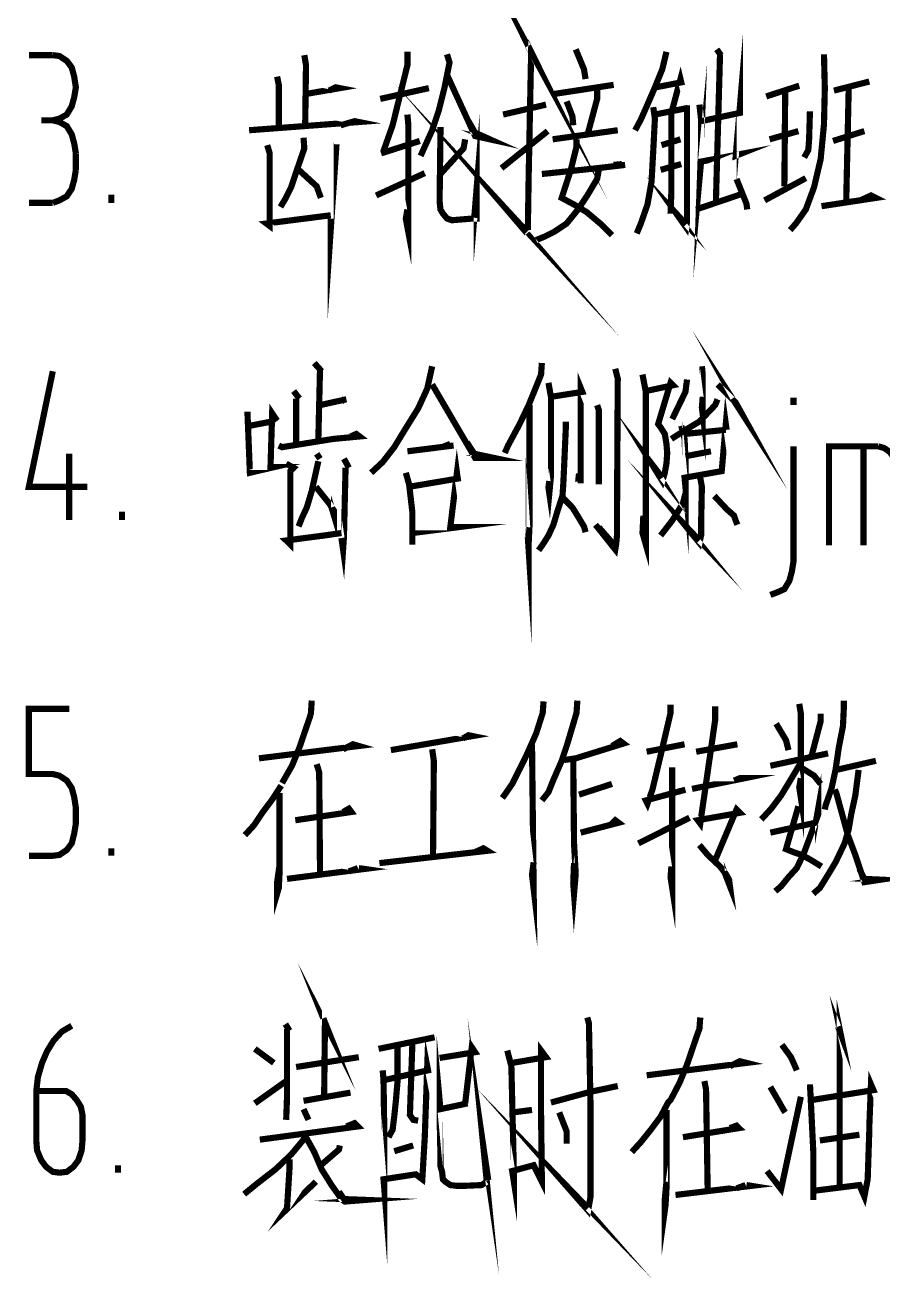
# Model space of a CAD drawing. Header units: millimetres. Extents: x -2378 to 2378, y -1682 to 1682.
# Drawn here: x -659.9 to -451.4, y -1205.7 to -901.3 of the extents above; entities that cross this region are included whole.
import ezdxf

# ---------------------------------------------------------------- set-up
doc = ezdxf.new("R2010")
doc.units = ezdxf.units.MM
doc.layers.add('细实线层', color=7, linetype='Continuous', lineweight=18)

msp = doc.modelspace()

# ---------------------------------------------------------------- linework, layer by layer
at = {"layer": '细实线层', "color": 6}
for points in [[(-537.702, -906.394, 1.5, 1.5, 0), (-536.509, -908.598, 1.5, 1.5, 0), (-536.907, -907.791, 1.5, 1.5, 0), (-537.509, -937.85, 1.5, 1.5, 0), (-537.702, -950.073, 1.5, 1.5, 0), (-537.702, -951.073, 1.5, 1.5, 0)], [(-496.033, -920.617, 1.5, 1.5, 0), (-495.625, -924.229, 1.5, 1.5, 0), (-495.625, -930.841, 1.5, 1.5, 0), (-495.829, -936.646, 1.5, 1.5, 0), (-495.625, -934.442, 1.5, 1.5, 0), (-486.207, -932.647, 1.5, 1.5, 0), (-487.207, -933.045, 1.5, 1.5, 0), (-486.207, -921.219, 1.5, 1.5, 0), (-486.207, -922.628, 1.5, 1.5, 0), (-495.625, -924.627, 1.5, 1.5, 0)], [(-566.965, -907.791, 1.5, 1.5, 0), (-566.965, -911.006, 1.5, 1.5, 0), (-570.566, -925.627, 1.5, 1.5, 0), (-572.77, -931.841, 1.5, 1.5, 0)], [(-526.081, -907.189, 1.5, 1.5, 0), (-524.081, -912.006, 1.5, 1.5, 0), (-523.684, -914.403, 1.5, 1.5, 0)], [(-504.042, -907.791, 1.5, 1.5, 0), (-505.042, -912.006, 1.5, 1.5, 0), (-506.848, -916.414, 1.5, 1.5, 0), (-508.654, -920.617, 1.5, 1.5, 0), (-510.256, -924.229, 1.5, 1.5, 0), (-511.653, -926.831, 1.5, 1.5, 0)], [(-491.819, -907.189, 1.5, 1.5, 0), (-490.819, -908.598, 1.5, 1.5, 0)], [(-658.936, -908.598, 1.5, 1.5, 0), (-653.12, -908.598, 1.5, 1.5, 0)], [(-653.12, -924.422, 1.5, 1.5, 0), (-651.518, -924.025, 1.5, 1.5, 0), (-649.723, -923.025, 1.5, 1.5, 0), (-648.519, -921.026, 1.5, 1.5, 0), (-647.917, -918.811, 1.5, 1.5, 0), (-647.519, -916.414, 1.5, 1.5, 0), (-647.917, -913.812, 1.5, 1.5, 0), (-648.519, -911.597, 1.5, 1.5, 0), (-649.723, -909.995, 1.5, 1.5, 0), (-651.518, -908.802, 1.5, 1.5, 0), (-653.12, -908.598, 1.5, 1.5, 0)], [(-592.014, -908.598, 1.5, 1.5, 0), (-591.605, -911.006, 1.5, 1.5, 0), (-591.81, -926.024, 1.5, 1.5, 0)], [(-557.343, -908.393, 1.5, 1.5, 0), (-556.741, -910.404, 1.5, 1.5, 0), (-557.945, -916.414, 1.5, 1.5, 0), (-559.343, -922.025, 1.5, 1.5, 0), (-560.956, -926.831, 1.5, 1.5, 0), (-563.762, -933.045, 1.5, 1.5, 0)], [(-491.024, -908.393, 1.5, 1.5, 0), (-492.023, -944.064, 1.5, 1.5, 0)], [(-465.77, -908.393, 1.5, 1.5, 0), (-465.566, -916.607, 1.5, 1.5, 0), (-465.77, -925.433, 1.5, 1.5, 0), (-466.577, -933.84, 1.5, 1.5, 0), (-468.179, -940.656, 1.5, 1.5, 0), (-470.178, -946.063, 1.5, 1.5, 0), (-472.586, -949.471, 1.5, 1.5, 0), (-473.984, -951.073, 1.5, 1.5, 0)], [(-598.626, -913.812, 1.5, 1.5, 0), (-598.217, -915.812, 1.5, 1.5, 0), (-598.217, -926.433, 1.5, 1.5, 0)], [(-557.343, -913.403, 1.5, 1.5, 0), (-550.527, -928.239, 1.5, 1.5, 0), (-546.926, -929.035, 1.5, 1.5, 0), (-550.527, -927.433, 1.5, 1.5, 0), (-552.129, -924.627, 1.5, 1.5, 0)], [(-506.644, -916.414, 1.5, 1.5, 0), (-500.441, -915.209, 1.5, 1.5, 0), (-500.634, -914.403, 1.5, 1.5, 0), (-502.838, -922.628, 1.5, 1.5, 0), (-502.838, -933.442, 1.5, 1.5, 0), (-502.838, -941.462, 1.5, 1.5, 0), (-503.043, -947.074, 1.5, 1.5, 0)], [(-591.605, -918.015, 1.5, 1.5, 0), (-583.392, -916.607, 1.5, 1.5, 0), (-584.392, -916.414, 1.5, 1.5, 0), (-585.993, -917.209, 1.5, 1.5, 0)], [(-561.751, -916.607, 1.5, 1.5, 0), (-573.577, -919.22, 1.5, 1.5, 0)], [(-537.906, -951.88, 1.5, 1.5, 0), (-542.712, -946.268, 1.5, 1.5, 0), (-537.906, -951.482, 1.5, 1.5, 0)], [(-531.295, -918.015, 1.5, 1.5, 0), (-516.868, -915.812, 1.5, 1.5, 0)], [(-520.878, -916.607, 1.5, 1.5, 0), (-520.878, -919.22, 1.5, 1.5, 0), (-523.082, -927.433, 1.5, 1.5, 0)], [(-471.78, -916.016, 1.5, 1.5, 0), (-479.8, -918.617, 1.5, 1.5, 0)], [(-463.362, -917.209, 1.5, 1.5, 0), (-454.751, -915.005, 1.5, 1.5, 0)], [(-459.761, -916.607, 1.5, 1.5, 0), (-460.363, -943.859, 1.5, 1.5, 0)], [(-528.285, -919.822, 1.5, 1.5, 0), (-526.887, -923.423, 1.5, 1.5, 0), (-526.683, -925.627, 1.5, 1.5, 0)], [(-475.392, -940.451, 1.5, 1.5, 0), (-475.188, -917.413, 1.5, 1.5, 0)], [(-566.965, -923.025, 1.5, 1.5, 0), (-566.761, -925.433, 1.5, 1.5, 0), (-566.761, -951.482, 1.5, 1.5, 0), (-567.363, -948.267, 1.5, 1.5, 0), (-566.965, -946.063, 1.5, 1.5, 0)], [(-558.945, -926.024, 1.5, 1.5, 0), (-558.945, -927.433, 1.5, 1.5, 0), (-559.15, -944.064, 1.5, 1.5, 0), (-558.945, -946.063, 1.5, 1.5, 0), (-558.343, -947.074, 1.5, 1.5, 0), (-557.343, -948.267, 1.5, 1.5, 0), (-556.139, -948.676, 1.5, 1.5, 0), (-551.129, -948.267, 1.5, 1.5, 0), (-550.13, -948.267, 1.5, 1.5, 0), (-550.13, -940.656, 1.5, 1.5, 0), (-550.732, -948.074, 1.5, 1.5, 0)], [(-543.723, -923.025, 1.5, 1.5, 0), (-533.294, -920.617, 1.5, 1.5, 0)], [(-507.246, -921.219, 1.5, 1.5, 0), (-506.848, -924.025, 1.5, 1.5, 0), (-507.246, -931.841, 1.5, 1.5, 0), (-507.655, -939.259, 1.5, 1.5, 0), (-508.654, -944.87, 1.5, 1.5, 0), (-510.256, -949.471, 1.5, 1.5, 0), (-511.256, -951.88, 1.5, 1.5, 0)], [(-499.033, -920.821, 1.5, 1.5, 0), (-499.033, -930.239, 1.5, 1.5, 0), (-499.033, -944.87, 1.5, 1.5, 0), (-499.033, -948.869, 1.5, 1.5, 0), (-499.237, -950.471, 1.5, 1.5, 0), (-501.634, -947.074, 1.5, 1.5, 0), (-499.237, -949.676, 1.5, 1.5, 0)], [(-506.848, -923.025, 1.5, 1.5, 0), (-498.839, -921.423, 1.5, 1.5, 0)], [(-469.178, -922.219, 1.5, 1.5, 0), (-469.383, -929.035, 1.5, 1.5, 0), (-469.576, -931.636, 1.5, 1.5, 0), (-470.576, -933.442, 1.5, 1.5, 0)], [(-653.12, -924.422, 1.5, 1.5, 0), (-655.925, -924.422, 1.5, 1.5, 0)], [(-647.519, -932.443, 1.5, 1.5, 0), (-647.917, -930.034, 1.5, 1.5, 0), (-648.519, -927.83, 1.5, 1.5, 0), (-649.723, -925.831, 1.5, 1.5, 0), (-651.518, -924.831, 1.5, 1.5, 0), (-653.12, -924.422, 1.5, 1.5, 0)], [(-605.43, -926.831, 1.5, 1.5, 0), (-578.78, -924.831, 1.5, 1.5, 0), (-579.791, -924.627, 1.5, 1.5, 0), (-583.199, -925.627, 1.5, 1.5, 0)], [(-592.207, -928.637, 1.5, 1.5, 0), (-592.014, -931.238, 1.5, 1.5, 0), (-593.809, -936.453, 1.5, 1.5, 0), (-595.218, -940.656, 1.5, 1.5, 0), (-596.615, -943.462, 1.5, 1.5, 0), (-597.819, -945.461, 1.5, 1.5, 0)], [(-552.936, -929.035, 1.5, 1.5, 0), (-553.333, -931.238, 1.5, 1.5, 0), (-558.945, -937.452, 1.5, 1.5, 0)], [(-544.12, -936.044, 1.5, 1.5, 0), (-532.897, -927.035, 1.5, 1.5, 0)], [(-531.693, -929.035, 1.5, 1.5, 0), (-515.868, -926.831, 1.5, 1.5, 0)], [(-525.888, -929.035, 1.5, 1.5, 0), (-525.888, -930.841, 1.5, 1.5, 0), (-527.285, -936.453, 1.5, 1.5, 0), (-529.489, -943.257, 1.5, 1.5, 0), (-526.49, -944.87, 1.5, 1.5, 0), (-523.479, -946.665, 1.5, 1.5, 0), (-519.878, -949.676, 1.5, 1.5, 0), (-517.265, -952.277, 1.5, 1.5, 0)], [(-500.634, -929.035, 1.5, 1.5, 0), (-505.246, -930.443, 1.5, 1.5, 0)], [(-471.984, -927.035, 1.5, 1.5, 0), (-478.993, -929.035, 1.5, 1.5, 0)], [(-455.955, -927.035, 1.5, 1.5, 0), (-463.567, -929.432, 1.5, 1.5, 0)], [(-601.023, -930.443, 1.5, 1.5, 0), (-600.421, -932.443, 1.5, 1.5, 0), (-600.421, -950.073, 1.5, 1.5, 0), (-601.227, -949.471, 1.5, 1.5, 0), (-585.596, -947.472, 1.5, 1.5, 0)], [(-584.198, -930.239, 1.5, 1.5, 0), (-585.596, -950.88, 1.5, 1.5, 0), (-585.596, -948.267, 1.5, 1.5, 0)], [(-573.372, -932.443, 1.5, 1.5, 0), (-563.955, -929.432, 1.5, 1.5, 0)], [(-647.519, -932.443, 1.5, 1.5, 0), (-647.519, -936.453, 1.5, 1.5, 0)], [(-534.305, -937.452, 1.5, 1.5, 0), (-526.49, -936.646, 1.5, 1.5, 0), (-520.878, -936.044, 1.5, 1.5, 0), (-514.062, -935.249, 1.5, 1.5, 0)], [(-514.868, -935.044, 1.5, 1.5, 0), (-516.868, -935.249, 1.5, 1.5, 0)], [(-505.451, -936.453, 1.5, 1.5, 0), (-500.441, -935.044, 1.5, 1.5, 0)], [(-653.12, -944.461, 1.5, 1.5, 0), (-651.518, -943.859, 1.5, 1.5, 0), (-649.723, -942.86, 1.5, 1.5, 0), (-648.519, -941.053, 1.5, 1.5, 0), (-647.917, -938.85, 1.5, 1.5, 0), (-647.519, -936.453, 1.5, 1.5, 0)], [(-593.809, -936.044, 1.5, 1.5, 0), (-589.004, -940.451, 1.5, 1.5, 0), (-588.004, -943.257, 1.5, 1.5, 0)], [(-574.577, -942.667, 1.5, 1.5, 0), (-562.751, -937.248, 1.5, 1.5, 0)], [(-520.48, -936.453, 1.5, 1.5, 0), (-520.878, -938.657, 1.5, 1.5, 0), (-523.275, -942.667, 1.5, 1.5, 0), (-525.683, -946.268, 1.5, 1.5, 0), (-528.285, -949.471, 1.5, 1.5, 0), (-531.295, -951.482, 1.5, 1.5, 0), (-533.703, -952.675, 1.5, 1.5, 0), (-535.703, -953.481, 1.5, 1.5, 0)], [(-487.014, -938.657, 1.5, 1.5, 0), (-484.605, -944.666, 1.5, 1.5, 0), (-484.412, -946.063, 1.5, 1.5, 0)], [(-480.198, -943.859, 1.5, 1.5, 0), (-470.178, -938.452, 1.5, 1.5, 0)], [(-638.897, -944.461, 1.5, 1.5, 0), (-638.897, -942.462, 1.5, 1.5, 0)], [(-496.829, -946.063, 1.5, 1.5, 0), (-485.605, -942.258, 1.5, 1.5, 0)], [(-466.373, -945.268, 1.5, 1.5, 0), (-453.149, -943.257, 1.5, 1.5, 0), (-454.354, -942.667, 1.5, 1.5, 0), (-456.955, -943.859, 1.5, 1.5, 0)], [(-653.12, -944.461, 1.5, 1.5, 0), (-658.936, -944.461, 1.5, 1.5, 0)], [(-491.626, -988.55, 1.5, 1.5, 0), (-487.207, -992.957, 1.5, 1.5, 0), (-486.207, -994.764, 1.5, 1.5, 0), (-488.013, -991.958, 1.5, 1.5, 0)], [(-589.606, -983.335, 1.5, 1.5, 0), (-587.8, -985.346, 1.5, 1.5, 0)], [(-534.305, -983.335, 1.5, 1.5, 0), (-534.498, -986.141, 1.5, 1.5, 0), (-537.509, -993.559, 1.5, 1.5, 0), (-539.713, -998.16, 1.5, 1.5, 0), (-542.519, -1003.374, 1.5, 1.5, 0), (-543.314, -1005.181, 1.5, 1.5, 0)], [(-653.12, -985.346, 1.5, 1.5, 0), (-658.936, -1013.394, 1.5, 1.5, 0), (-644.713, -1013.394, 1.5, 1.5, 0)], [(-588.197, -984.744, 1.5, 1.5, 0), (-588.606, -1001.773, 1.5, 1.5, 0)], [(-560.956, -984.142, 1.5, 1.5, 0), (-562.149, -989.549, 1.5, 1.5, 0), (-564.353, -994.355, 1.5, 1.5, 0), (-567.363, -999.171, 1.5, 1.5, 0), (-570.169, -1003.772, 1.5, 1.5, 0), (-572.975, -1007.385, 1.5, 1.5, 0), (-575.781, -1009.986, 1.5, 1.5, 0)], [(-532.499, -1011.997, 1.5, 1.5, 0), (-532.704, -1013.598, 1.5, 1.5, 0), (-532.499, -1014.996, 1.5, 1.5, 0), (-532.101, -1010.793, 1.5, 1.5, 0), (-532.101, -1002.375, 1.5, 1.5, 0), (-532.101, -991.549, 1.5, 1.5, 0), (-532.704, -988.152, 1.5, 1.5, 0), (-532.101, -991.549, 1.5, 1.5, 0), (-524.479, -990.356, 1.5, 1.5, 0), (-524.888, -989.345, 1.5, 1.5, 0), (-524.888, -990.753, 1.5, 1.5, 0), (-524.888, -1009.384, 1.5, 1.5, 0), (-524.888, -1012.587, 1.5, 1.5, 0)], [(-516.47, -984.744, 1.5, 1.5, 0), (-515.868, -987.141, 1.5, 1.5, 0), (-516.061, -1021.812, 1.5, 1.5, 0), (-516.061, -1025.22, 1.5, 1.5, 0), (-516.266, -1027.424, 1.5, 1.5, 0), (-516.47, -1028.628, 1.5, 1.5, 0), (-521.275, -1022.607, 1.5, 1.5, 0)], [(-509.859, -986.141, 1.5, 1.5, 0), (-509.052, -990.356, 1.5, 1.5, 0), (-509.052, -1027.424, 1.5, 1.5, 0), (-509.859, -1024.618, 1.5, 1.5, 0), (-509.654, -1020.403, 1.5, 1.5, 0)], [(-495.431, -984.142, 1.5, 1.5, 0), (-495.227, -986.141, 1.5, 1.5, 0), (-495.227, -995.763, 1.5, 1.5, 0), (-495.431, -994.161, 1.5, 1.5, 0), (-495.227, -991.549, 1.5, 1.5, 0)], [(-560.956, -988.55, 1.5, 1.5, 0), (-550.527, -1006.385, 1.5, 1.5, 0), (-545.927, -1006.385, 1.5, 1.5, 0), (-550.732, -1005.374, 1.5, 1.5, 0), (-552.538, -1002.579, 1.5, 1.5, 0)], [(-509.052, -990.151, 1.5, 1.5, 0), (-502.441, -988.743, 1.5, 1.5, 0), (-503.043, -988.152, 1.5, 1.5, 0), (-506.053, -998.16, 1.5, 1.5, 0), (-505.451, -998.967, 1.5, 1.5, 0), (-504.44, -1000.569, 1.5, 1.5, 0), (-504.042, -1002.977, 1.5, 1.5, 0), (-503.849, -1005.181, 1.5, 1.5, 0), (-504.042, -1007.782, 1.5, 1.5, 0), (-504.44, -1009.986, 1.5, 1.5, 0), (-505.042, -1011.997, 1.5, 1.5, 0), (-507.655, -1007.782, 1.5, 1.5, 0), (-505.042, -1011.19, 1.5, 1.5, 0)], [(-499.033, -987.345, 1.5, 1.5, 0), (-499.43, -990.356, 1.5, 1.5, 0), (-502.645, -996.967, 1.5, 1.5, 0)], [(-594.616, -990.151, 1.5, 1.5, 0), (-593.207, -991.958, 1.5, 1.5, 0)], [(-594.013, -991.958, 1.5, 1.5, 0), (-594.013, -1002.579, 1.5, 1.5, 0)], [(-588.197, -993.559, 1.5, 1.5, 0), (-581.79, -992.151, 1.5, 1.5, 0)], [(-582.188, -991.958, 1.5, 1.5, 0), (-582.994, -992.753, 1.5, 1.5, 0)], [(-491.626, -992.151, 1.5, 1.5, 0), (-492.217, -993.559, 1.5, 1.5, 0), (-496.033, -997.569, 1.5, 1.5, 0), (-500.032, -999.966, 1.5, 1.5, 0), (-502.838, -1001.773, 1.5, 1.5, 0)], [(-500.441, -998.569, 1.5, 1.5, 0), (-499.635, -1001.773, 1.5, 1.5, 0), (-499.43, -1006.578, 1.5, 1.5, 0), (-499.43, -1013.394, 1.5, 1.5, 0), (-499.635, -1011.19, 1.5, 1.5, 0), (-490.615, -1009.588, 1.5, 1.5, 0), (-489.615, -998.16, 1.5, 1.5, 0), (-489.422, -999.569, 1.5, 1.5, 0)], [(-473.189, -993.559, 1.5, 1.5, 0), (-473.189, -991.753, 1.5, 1.5, 0)], [(-605.839, -995.161, 1.5, 1.5, 0), (-605.237, -1009.986, 1.5, 1.5, 0), (-599.228, -1008.589, 1.5, 1.5, 0), (-600.227, -1008.589, 1.5, 1.5, 0), (-599.83, -995.559, 1.5, 1.5, 0), (-599.023, -996.763, 1.5, 1.5, 0), (-600.023, -997.569, 1.5, 1.5, 0), (-605.237, -998.569, 1.5, 1.5, 0)], [(-537.304, -993.559, 1.5, 1.5, 0), (-537.304, -1022.607, 1.5, 1.5, 0), (-537.509, -1027.015, 1.5, 1.5, 0), (-537.509, -1028.821, 1.5, 1.5, 0), (-537.702, -1025.822, 1.5, 1.5, 0), (-537.509, -1023.209, 1.5, 1.5, 0)], [(-520.878, -993.559, 1.5, 1.5, 0), (-520.48, -994.764, 1.5, 1.5, 0), (-520.48, -1012.792, 1.5, 1.5, 0)], [(-528.489, -997.569, 1.5, 1.5, 0), (-528.489, -999.171, 1.5, 1.5, 0), (-528.887, -1008.18, 1.5, 1.5, 0), (-529.091, -1012.587, 1.5, 1.5, 0), (-529.296, -1015.598, 1.5, 1.5, 0), (-530.488, -1019.21, 1.5, 1.5, 0), (-531.499, -1022.607, 1.5, 1.5, 0), (-532.704, -1025.22, 1.5, 1.5, 0), (-534.101, -1027.424, 1.5, 1.5, 0), (-535.101, -1028.821, 1.5, 1.5, 0)], [(-598.217, -1003.374, 1.5, 1.5, 0), (-597.421, -1003.772, 1.5, 1.5, 0), (-584.994, -1001.773, 1.5, 1.5, 0), (-578.587, -1001.171, 1.5, 1.5, 0), (-579.382, -1000.569, 1.5, 1.5, 0), (-580.79, -1001.171, 1.5, 1.5, 0)], [(-489.615, -999.569, 1.5, 1.5, 0), (-499.635, -1000.569, 1.5, 1.5, 0)], [(-567.363, -1009.986, 1.5, 1.5, 0), (-566.556, -1012.792, 1.5, 1.5, 0), (-565.761, -1019.608, 1.5, 1.5, 0), (-565.761, -1027.424, 1.5, 1.5, 0), (-565.761, -1024.618, 1.5, 1.5, 0), (-554.742, -1023.209, 1.5, 1.5, 0), (-556.548, -1023.209, 1.5, 1.5, 0), (-554.935, -1009.986, 1.5, 1.5, 0), (-554.742, -1011.395, 1.5, 1.5, 0), (-566.556, -1013.394, 1.5, 1.5, 0)], [(-566.965, -1004.783, 1.5, 1.5, 0), (-555.742, -1003.374, 1.5, 1.5, 0)], [(-556.548, -1002.977, 1.5, 1.5, 0), (-558.548, -1003.772, 1.5, 1.5, 0)], [(-499.43, -1005.976, 1.5, 1.5, 0), (-493.228, -1004.783, 1.5, 1.5, 0)], [(-478.8, -1039.647, 1.5, 1.5, 0), (-477.199, -1039.045, 1.5, 1.5, 0), (-475.392, -1038.238, 1.5, 1.5, 0), (-474.188, -1036.239, 1.5, 1.5, 0), (-473.586, -1034.035, 1.5, 1.5, 0), (-473.189, -1031.627, 1.5, 1.5, 0), (-473.189, -1003.579, 1.5, 1.5, 0)], [(-464.566, -1027.617, 1.5, 1.5, 0), (-464.566, -1003.579, 1.5, 1.5, 0), (-452.547, -1003.579, 1.5, 1.5, 0)], [(-456.149, -1027.617, 1.5, 1.5, 0), (-456.149, -1003.579, 1.5, 1.5, 0)], [(-447.742, -1010.793, 1.5, 1.5, 0), (-447.935, -1008.589, 1.5, 1.5, 0), (-448.742, -1006.385, 1.5, 1.5, 0), (-449.741, -1004.976, 1.5, 1.5, 0), (-451.139, -1003.977, 1.5, 1.5, 0), (-452.547, -1003.579, 1.5, 1.5, 0)], [(-649.121, -1005.374, 1.5, 1.5, 0), (-649.121, -1021.414, 1.5, 1.5, 0)], [(-596.422, -1007.782, 1.5, 1.5, 0), (-594.616, -1008.782, 1.5, 1.5, 0), (-595.411, -1009.588, 1.5, 1.5, 0), (-595.411, -1024.016, 1.5, 1.5, 0), (-595.411, -1027.424, 1.5, 1.5, 0), (-596.422, -1026.424, 1.5, 1.5, 0), (-587.197, -1025.22, 1.5, 1.5, 0), (-582.994, -1024.618, 1.5, 1.5, 0)], [(-588.606, -1007.18, 1.5, 1.5, 0), (-590.208, -1014.394, 1.5, 1.5, 0), (-591.412, -1018.404, 1.5, 1.5, 0), (-592.616, -1021.005, 1.5, 1.5, 0), (-593.411, -1023.016, 1.5, 1.5, 0)], [(-589.004, -1005.374, 1.5, 1.5, 0), (-588.197, -1006.578, 1.5, 1.5, 0)], [(-582.392, -1006.578, 1.5, 1.5, 0), (-581.188, -1008.782, 1.5, 1.5, 0)], [(-495.829, -1011.19, 1.5, 1.5, 0), (-495.431, -1013.394, 1.5, 1.5, 0), (-495.625, -1022.607, 1.5, 1.5, 0), (-495.625, -1025.22, 1.5, 1.5, 0), (-496.033, -1027.015, 1.5, 1.5, 0), (-499.635, -1022.607, 1.5, 1.5, 0), (-496.033, -1026.424, 1.5, 1.5, 0)], [(-581.995, -1008.782, 1.5, 1.5, 0), (-582.392, -1025.617, 1.5, 1.5, 0), (-582.597, -1028.628, 1.5, 1.5, 0), (-582.994, -1025.822, 1.5, 1.5, 0)], [(-525.49, -1012.19, 1.5, 1.5, 0), (-525.285, -1010.19, 1.5, 1.5, 0)], [(-589.208, -1013.394, 1.5, 1.5, 0), (-585.993, -1017.404, 1.5, 1.5, 0), (-584.801, -1019.21, 1.5, 1.5, 0), (-584.801, -1020.403, 1.5, 1.5, 0), (-585.403, -1018.404, 1.5, 1.5, 0)], [(-529.296, -1015.995, 1.5, 1.5, 0), (-526.887, -1018.404, 1.5, 1.5, 0), (-525.285, -1021.005, 1.5, 1.5, 0), (-524.081, -1023.016, 1.5, 1.5, 0), (-523.684, -1024.413, 1.5, 1.5, 0)], [(-499.43, -1014.996, 1.5, 1.5, 0), (-500.032, -1017.404, 1.5, 1.5, 0), (-502.645, -1021.607, 1.5, 1.5, 0), (-505.451, -1025.22, 1.5, 1.5, 0)], [(-492.421, -1015.598, 1.5, 1.5, 0), (-489.422, -1018.801, 1.5, 1.5, 0), (-487.616, -1020.403, 1.5, 1.5, 0), (-487.207, -1021.607, 1.5, 1.5, 0), (-486.809, -1022.607, 1.5, 1.5, 0)], [(-636.295, -1021.414, 1.5, 1.5, 0), (-636.295, -1019.403, 1.5, 1.5, 0)], [(-520.48, -1023.209, 1.5, 1.5, 0), (-516.47, -1027.821, 1.5, 1.5, 0)], [(-590.208, -1065.298, 1.5, 1.5, 0), (-590.412, -1068.297, 1.5, 1.5, 0), (-590.605, -1069.103, 1.5, 1.5, 0), (-593.207, -1076.715, 1.5, 1.5, 0), (-595.013, -1081.122, 1.5, 1.5, 0), (-597.421, -1085.325, 1.5, 1.5, 0)], [(-533.896, -1065.491, 1.5, 1.5, 0), (-534.101, -1068.297, 1.5, 1.5, 0), (-535.703, -1073.307, 1.5, 1.5, 0), (-538.111, -1078.714, 1.5, 1.5, 0), (-540.11, -1082.724, 1.5, 1.5, 0), (-541.519, -1085.53, 1.5, 1.5, 0), (-543.314, -1088.131, 1.5, 1.5, 0), (-543.916, -1088.938, 1.5, 1.5, 0)], [(-525.683, -1065.298, 1.5, 1.5, 0), (-525.888, -1068.297, 1.5, 1.5, 0), (-528.091, -1075.715, 1.5, 1.5, 0), (-529.489, -1079.918, 1.5, 1.5, 0), (-531.499, -1084.53, 1.5, 1.5, 0), (-532.704, -1087.529, 1.5, 1.5, 0), (-534.305, -1089.54, 1.5, 1.5, 0)], [(-471.78, -1066.093, 1.5, 1.5, 0), (-471.382, -1068.501, 1.5, 1.5, 0), (-471.382, -1088.938, 1.5, 1.5, 0), (-471.78, -1086.337, 1.5, 1.5, 0), (-471.382, -1084.133, 1.5, 1.5, 0)], [(-460.965, -1065.298, 1.5, 1.5, 0), (-460.965, -1067.502, 1.5, 1.5, 0), (-461.158, -1071.5, 1.5, 1.5, 0), (-462.169, -1076.715, 1.5, 1.5, 0), (-462.965, -1082.122, 1.5, 1.5, 0), (-463.964, -1086.734, 1.5, 1.5, 0), (-465.373, -1090.744, 1.5, 1.5, 0), (-465.566, -1091.744, 1.5, 1.5, 0)], [(-658.936, -1102.968, 1.5, 1.5, 0), (-653.12, -1102.968, 1.5, 1.5, 0), (-651.518, -1102.763, 1.5, 1.5, 0), (-649.723, -1101.559, 1.5, 1.5, 0), (-648.519, -1099.957, 1.5, 1.5, 0), (-647.917, -1097.549, 1.5, 1.5, 0), (-647.519, -1095.152, 1.5, 1.5, 0), (-647.519, -1091.346, 1.5, 1.5, 0), (-647.917, -1088.733, 1.5, 1.5, 0), (-648.519, -1086.53, 1.5, 1.5, 0), (-649.723, -1084.723, 1.5, 1.5, 0), (-651.518, -1083.531, 1.5, 1.5, 0), (-653.12, -1083.122, 1.5, 1.5, 0), (-658.936, -1083.122, 1.5, 1.5, 0), (-658.936, -1067.297, 1.5, 1.5, 0), (-649.121, -1067.297, 1.5, 1.5, 0)], [(-503.043, -1066.297, 1.5, 1.5, 0), (-503.043, -1068.297, 1.5, 1.5, 0), (-505.246, -1077.714, 1.5, 1.5, 0), (-507.45, -1086.939, 1.5, 1.5, 0), (-508.654, -1090.335, 1.5, 1.5, 0), (-509.052, -1089.54, 1.5, 1.5, 0), (-499.43, -1086.939, 1.5, 1.5, 0)], [(-492.217, -1066.695, 1.5, 1.5, 0), (-492.217, -1070.103, 1.5, 1.5, 0), (-495.829, -1095.152, 1.5, 1.5, 0), (-496.431, -1094.345, 1.5, 1.5, 0), (-486.207, -1092.539, 1.5, 1.5, 0), (-487.014, -1091.744, 1.5, 1.5, 0), (-492.421, -1104.569, 1.5, 1.5, 0)], [(-466.577, -1068.501, 1.5, 1.5, 0), (-466.577, -1070.296, 1.5, 1.5, 0), (-468.781, -1078.714, 1.5, 1.5, 0)], [(-477.392, -1070.898, 1.5, 1.5, 0), (-474.995, -1074.908, 1.5, 1.5, 0), (-474.393, -1077.317, 1.5, 1.5, 0)], [(-570.975, -1077.317, 1.5, 1.5, 0), (-551.129, -1073.909, 1.5, 1.5, 0), (-552.129, -1073.704, 1.5, 1.5, 0), (-553.538, -1074.511, 1.5, 1.5, 0)], [(-528.887, -1079.725, 1.5, 1.5, 0), (-526.081, -1079.316, 1.5, 1.5, 0), (-514.459, -1075.715, 1.5, 1.5, 0), (-515.266, -1075.113, 1.5, 1.5, 0), (-517.265, -1076.317, 1.5, 1.5, 0)], [(-603.033, -1079.316, 1.5, 1.5, 0), (-578.78, -1076.317, 1.5, 1.5, 0), (-580.188, -1075.908, 1.5, 1.5, 0), (-582.597, -1077.112, 1.5, 1.5, 0)], [(-560.956, -1077.112, 1.5, 1.5, 0), (-560.547, -1079.918, 1.5, 1.5, 0), (-560.751, -1103.365, 1.5, 1.5, 0)], [(-536.702, -1075.908, 1.5, 1.5, 0), (-536.305, -1110.976, 1.5, 1.5, 0), (-536.702, -1107.568, 1.5, 1.5, 0), (-536.305, -1104.569, 1.5, 1.5, 0)], [(-499.635, -1075.908, 1.5, 1.5, 0), (-508.848, -1077.714, 1.5, 1.5, 0)], [(-496.829, -1077.714, 1.5, 1.5, 0), (-486.809, -1075.908, 1.5, 1.5, 0)], [(-478.8, -1081.122, 1.5, 1.5, 0), (-464.771, -1078.112, 1.5, 1.5, 0)], [(-589.004, -1080.725, 1.5, 1.5, 0), (-588.402, -1082.724, 1.5, 1.5, 0), (-588.197, -1107.375, 1.5, 1.5, 0)], [(-526.683, -1079.918, 1.5, 1.5, 0), (-526.49, -1099.957, 1.5, 1.5, 0), (-526.081, -1107.375, 1.5, 1.5, 0), (-526.49, -1112.181, 1.5, 1.5, 0), (-526.683, -1109.579, 1.5, 1.5, 0), (-526.49, -1104.762, 1.5, 1.5, 0)], [(-471.587, -1080.725, 1.5, 1.5, 0), (-473.984, -1084.723, 1.5, 1.5, 0), (-476.188, -1088.336, 1.5, 1.5, 0), (-478.596, -1091.539, 1.5, 1.5, 0), (-481.004, -1094.152, 1.5, 1.5, 0)], [(-462.771, -1082.122, 1.5, 1.5, 0), (-453.149, -1079.918, 1.5, 1.5, 0)], [(-502.645, -1081.52, 1.5, 1.5, 0), (-502.645, -1083.326, 1.5, 1.5, 0), (-502.645, -1110.783, 1.5, 1.5, 0), (-503.043, -1108.17, 1.5, 1.5, 0), (-502.838, -1105.569, 1.5, 1.5, 0)], [(-497.828, -1086.734, 1.5, 1.5, 0), (-485.003, -1084.133, 1.5, 1.5, 0), (-486.207, -1084.133, 1.5, 1.5, 0), (-487.616, -1084.723, 1.5, 1.5, 0)], [(-478.8, -1097.356, 1.5, 1.5, 0), (-467.781, -1094.947, 1.5, 1.5, 0), (-467.179, -1091.539, 1.5, 1.5, 0), (-467.179, -1092.948, 1.5, 1.5, 0), (-468.781, -1097.356, 1.5, 1.5, 0), (-470.576, -1102.161, 1.5, 1.5, 0), (-472.382, -1105.967, 1.5, 1.5, 0), (-474.393, -1108.17, 1.5, 1.5, 0), (-476.188, -1110.374, 1.5, 1.5, 0), (-477.596, -1111.578, 1.5, 1.5, 0)], [(-471.382, -1081.52, 1.5, 1.5, 0), (-468.179, -1083.531, 1.5, 1.5, 0), (-466.577, -1085.53, 1.5, 1.5, 0)], [(-457.353, -1082.122, 1.5, 1.5, 0), (-458.159, -1088.336, 1.5, 1.5, 0), (-459.159, -1092.948, 1.5, 1.5, 0), (-459.761, -1096.549, 1.5, 1.5, 0), (-460.761, -1099.957, 1.5, 1.5, 0), (-462.965, -1104.569, 1.5, 1.5, 0), (-464.771, -1107.568, 1.5, 1.5, 0), (-466.77, -1110.783, 1.5, 1.5, 0), (-468.372, -1112.181, 1.5, 1.5, 0)], [(-597.626, -1085.928, 1.5, 1.5, 0), (-599.83, -1089.336, 1.5, 1.5, 0), (-602.227, -1092.539, 1.5, 1.5, 0), (-604.237, -1095.549, 1.5, 1.5, 0), (-606.441, -1097.958, 1.5, 1.5, 0)], [(-525.285, -1088.131, 1.5, 1.5, 0), (-517.265, -1085.53, 1.5, 1.5, 0)], [(-463.169, -1086.939, 1.5, 1.5, 0), (-462.771, -1087.734, 1.5, 1.5, 0), (-459.965, -1097.958, 1.5, 1.5, 0), (-458.159, -1102.763, 1.5, 1.5, 0), (-456.353, -1108.17, 1.5, 1.5, 0), (-455.955, -1109.375, 1.5, 1.5, 0), (-451.945, -1108.773, 1.5, 1.5, 0), (-455.955, -1108.579, 1.5, 1.5, 0), (-457.16, -1106.171, 1.5, 1.5, 0)], [(-598.024, -1087.734, 1.5, 1.5, 0), (-598.024, -1106.966, 1.5, 1.5, 0), (-598.217, -1110.783, 1.5, 1.5, 0), (-598.626, -1112.181, 1.5, 1.5, 0), (-598.626, -1109.375, 1.5, 1.5, 0), (-598.024, -1105.171, 1.5, 1.5, 0)], [(-594.218, -1094.345, 1.5, 1.5, 0), (-580.586, -1092.346, 1.5, 1.5, 0), (-581.188, -1091.539, 1.5, 1.5, 0), (-582.597, -1092.346, 1.5, 1.5, 0)], [(-471.984, -1090.937, 1.5, 1.5, 0), (-474.995, -1101.366, 1.5, 1.5, 0), (-472.984, -1102.161, 1.5, 1.5, 0), (-471.178, -1102.763, 1.5, 1.5, 0), (-468.974, -1103.967, 1.5, 1.5, 0), (-466.373, -1105.569, 1.5, 1.5, 0)], [(-524.888, -1097.356, 1.5, 1.5, 0), (-515.664, -1094.947, 1.5, 1.5, 0), (-516.47, -1094.345, 1.5, 1.5, 0), (-517.674, -1095.549, 1.5, 1.5, 0)], [(-510.858, -1099.957, 1.5, 1.5, 0), (-498.43, -1093.743, 1.5, 1.5, 0)], [(-638.897, -1102.968, 1.5, 1.5, 0), (-638.897, -1101.161, 1.5, 1.5, 0)], [(-573.77, -1104.762, 1.5, 1.5, 0), (-547.528, -1101.763, 1.5, 1.5, 0), (-548.528, -1101.161, 1.5, 1.5, 0), (-550.732, -1102.161, 1.5, 1.5, 0)], [(-496.033, -1100.355, 1.5, 1.5, 0), (-494.023, -1102.763, 1.5, 1.5, 0), (-491.024, -1105.569, 1.5, 1.5, 0), (-489.615, -1107.375, 1.5, 1.5, 0), (-488.82, -1108.773, 1.5, 1.5, 0), (-488.615, -1110.374, 1.5, 1.5, 0), (-490.013, -1106.773, 1.5, 1.5, 0)], [(-596.217, -1108.579, 1.5, 1.5, 0), (-577.382, -1106.171, 1.5, 1.5, 0), (-578.78, -1105.967, 1.5, 1.5, 0)], [(-578.984, -1105.967, 1.5, 1.5, 0), (-581.188, -1106.773, 1.5, 1.5, 0)], [(-587.402, -1142.432, 1.5, 1.5, 0), (-586.595, -1144.443, 1.5, 1.5, 0), (-587.004, -1143.636, 1.5, 1.5, 0), (-587.197, -1161.472, 1.5, 1.5, 0)], [(-462.362, -1144.443, 1.5, 1.5, 0), (-461.76, -1146.045, 1.5, 1.5, 0), (-461.965, -1145.045, 1.5, 1.5, 0), (-461.965, -1183.112, 1.5, 1.5, 0)], [(-523.275, -1142.239, 1.5, 1.5, 0), (-522.877, -1143.636, 1.5, 1.5, 0), (-522.48, -1163.88, 1.5, 1.5, 0), (-522.48, -1176.705, 1.5, 1.5, 0), (-522.48, -1185.714, 1.5, 1.5, 0), (-523.082, -1189.122, 1.5, 1.5, 0), (-528.887, -1182.51, 1.5, 1.5, 0), (-523.082, -1188.52, 1.5, 1.5, 0)], [(-495.829, -1142.239, 1.5, 1.5, 0), (-496.033, -1145.045, 1.5, 1.5, 0), (-496.431, -1146.045, 1.5, 1.5, 0), (-499.033, -1153.656, 1.5, 1.5, 0), (-500.839, -1158.064, 1.5, 1.5, 0), (-503.043, -1162.278, 1.5, 1.5, 0), (-503.645, -1162.88, 1.5, 1.5, 0), (-505.451, -1166.288, 1.5, 1.5, 0), (-507.848, -1169.492, 1.5, 1.5, 0), (-510.256, -1172.491, 1.5, 1.5, 0), (-512.46, -1174.899, 1.5, 1.5, 0)], [(-648.519, -1144.238, 1.5, 1.5, 0), (-650.916, -1145.647, 1.5, 1.5, 0), (-652.926, -1147.851, 1.5, 1.5, 0), (-654.528, -1150.452, 1.5, 1.5, 0), (-655.732, -1153.258, 1.5, 1.5, 0), (-656.732, -1156.666, 1.5, 1.5, 0), (-657.13, -1160.074, 1.5, 1.5, 0), (-657.13, -1172.093, 1.5, 1.5, 0), (-656.937, -1174.501, 1.5, 1.5, 0), (-655.925, -1176.898, 1.5, 1.5, 0), (-654.733, -1178.5, 1.5, 1.5, 0), (-653.12, -1179.704, 1.5, 1.5, 0), (-651.518, -1179.909, 1.5, 1.5, 0), (-649.723, -1179.704, 1.5, 1.5, 0), (-648.121, -1178.5, 1.5, 1.5, 0), (-646.917, -1176.898, 1.5, 1.5, 0), (-646.11, -1174.501, 1.5, 1.5, 0), (-645.906, -1172.093, 1.5, 1.5, 0), (-645.906, -1168.288, 1.5, 1.5, 0), (-645.906, -1165.879, 1.5, 1.5, 0), (-646.315, -1163.88, 1.5, 1.5, 0), (-647.315, -1162.278, 1.5, 1.5, 0), (-648.519, -1160.869, 1.5, 1.5, 0), (-649.916, -1160.074, 1.5, 1.5, 0), (-651.518, -1160.074, 1.5, 1.5, 0), (-657.13, -1160.074, 1.5, 1.5, 0)], [(-596.615, -1143.841, 1.5, 1.5, 0), (-595.615, -1145.443, 1.5, 1.5, 0)], [(-596.217, -1145.045, 1.5, 1.5, 0), (-596.217, -1161.676, 1.5, 1.5, 0), (-596.422, -1167.083, 1.5, 1.5, 0)], [(-547.324, -1181.715, 1.5, 1.5, 0), (-548.528, -1173.502, 1.5, 1.5, 0), (-547.721, -1181.715, 1.5, 1.5, 0)], [(-573.974, -1149.85, 1.5, 1.5, 0), (-560.354, -1147.044, 1.5, 1.5, 0)], [(-572.975, -1155.065, 1.5, 1.5, 0), (-572.77, -1157.461, 1.5, 1.5, 0), (-572.577, -1170.696, 1.5, 1.5, 0), (-572.577, -1174.297, 1.5, 1.5, 0), (-572.577, -1183.919, 1.5, 1.5, 0), (-572.77, -1181.511, 1.5, 1.5, 0), (-564.955, -1180.306, 1.5, 1.5, 0), (-563.353, -1181.511, 1.5, 1.5, 0), (-562.751, -1171.287, 1.5, 1.5, 0), (-562.149, -1154.065, 1.5, 1.5, 0), (-561.956, -1155.065, 1.5, 1.5, 0), (-572.77, -1157.461, 1.5, 1.5, 0)], [(-552.334, -1163.073, 1.5, 1.5, 0), (-558.945, -1164.482, 1.5, 1.5, 0), (-559.15, -1162.278, 1.5, 1.5, 0), (-559.15, -1165.879, 1.5, 1.5, 0), (-558.945, -1175.706, 1.5, 1.5, 0), (-558.945, -1178.307, 1.5, 1.5, 0), (-558.548, -1179.704, 1.5, 1.5, 0), (-558.343, -1181.511, 1.5, 1.5, 0), (-557.741, -1182.113, 1.5, 1.5, 0), (-556.548, -1182.919, 1.5, 1.5, 0), (-554.935, -1183.112, 1.5, 1.5, 0), (-553.333, -1183.112, 1.5, 1.5, 0), (-548.926, -1182.919, 1.5, 1.5, 0), (-547.721, -1182.113, 1.5, 1.5, 0)], [(-559.15, -1152.054, 1.5, 1.5, 0), (-550.527, -1150.657, 1.5, 1.5, 0), (-551.334, -1149.453, 1.5, 1.5, 0), (-552.936, -1163.073, 1.5, 1.5, 0)], [(-604.033, -1149.85, 1.5, 1.5, 0), (-599.421, -1153.258, 1.5, 1.5, 0)], [(-569.362, -1149.248, 1.5, 1.5, 0), (-569.362, -1157.666, 1.5, 1.5, 0), (-569.771, -1162.471, 1.5, 1.5, 0), (-570.169, -1166.288, 1.5, 1.5, 0), (-570.566, -1169.492, 1.5, 1.5, 0), (-571.566, -1171.287, 1.5, 1.5, 0)], [(-565.761, -1148.453, 1.5, 1.5, 0), (-566.363, -1165.879, 1.5, 1.5, 0), (-565.557, -1167.083, 1.5, 1.5, 0), (-564.353, -1167.288, 1.5, 1.5, 0)], [(-542.712, -1150.248, 1.5, 1.5, 0), (-541.712, -1154.065, 1.5, 1.5, 0), (-541.11, -1179.511, 1.5, 1.5, 0), (-541.11, -1182.113, 1.5, 1.5, 0), (-541.519, -1179.511, 1.5, 1.5, 0), (-536.305, -1178.103, 1.5, 1.5, 0), (-534.305, -1182.113, 1.5, 1.5, 0), (-534.498, -1165.879, 1.5, 1.5, 0), (-534.498, -1150.248, 1.5, 1.5, 0), (-533.294, -1151.861, 1.5, 1.5, 0), (-541.519, -1153.258, 1.5, 1.5, 0)], [(-475.994, -1148.851, 1.5, 1.5, 0), (-473.791, -1151.861, 1.5, 1.5, 0), (-472.984, -1153.656, 1.5, 1.5, 0), (-472.382, -1155.065, 1.5, 1.5, 0)], [(-594.013, -1154.258, 1.5, 1.5, 0), (-578.78, -1151.861, 1.5, 1.5, 0)], [(-508.848, -1156.269, 1.5, 1.5, 0), (-484.605, -1153.258, 1.5, 1.5, 0), (-486.207, -1152.861, 1.5, 1.5, 0), (-488.615, -1154.065, 1.5, 1.5, 0)], [(-469.178, -1158.473, 1.5, 1.5, 0), (-468.974, -1162.278, 1.5, 1.5, 0), (-468.372, -1174.695, 1.5, 1.5, 0), (-468.372, -1182.919, 1.5, 1.5, 0), (-468.372, -1186.52, 1.5, 1.5, 0), (-468.372, -1184.317, 1.5, 1.5, 0), (-457.16, -1182.919, 1.5, 1.5, 0), (-455.955, -1185.714, 1.5, 1.5, 0), (-455.149, -1181.511, 1.5, 1.5, 0), (-454.751, -1169.492, 1.5, 1.5, 0), (-454.751, -1168.492, 1.5, 1.5, 0), (-454.354, -1158.473, 1.5, 1.5, 0), (-453.752, -1159.87, 1.5, 1.5, 0), (-468.781, -1162.278, 1.5, 1.5, 0)], [(-604.033, -1163.073, 1.5, 1.5, 0), (-596.422, -1157.666, 1.5, 1.5, 0)], [(-592.207, -1162.471, 1.5, 1.5, 0), (-580.79, -1160.472, 1.5, 1.5, 0)], [(-532.101, -1162.88, 1.5, 1.5, 0), (-522.48, -1160.267, 1.5, 1.5, 0), (-515.868, -1158.87, 1.5, 1.5, 0)], [(-494.829, -1157.666, 1.5, 1.5, 0), (-494.42, -1159.665, 1.5, 1.5, 0), (-494.023, -1184.317, 1.5, 1.5, 0)], [(-478.8, -1159.075, 1.5, 1.5, 0), (-476.597, -1162.88, 1.5, 1.5, 0), (-475.585, -1164.675, 1.5, 1.5, 0), (-475.188, -1165.277, 1.5, 1.5, 0)], [(-479.596, -1179.511, 1.5, 1.5, 0), (-476.188, -1183.919, 1.5, 1.5, 0), (-471.382, -1161.472, 1.5, 1.5, 0)], [(-592.207, -1164.482, 1.5, 1.5, 0), (-591.003, -1167.083, 1.5, 1.5, 0)], [(-541.314, -1165.277, 1.5, 1.5, 0), (-536.702, -1164.675, 1.5, 1.5, 0)], [(-530.091, -1165.277, 1.5, 1.5, 0), (-528.285, -1169.889, 1.5, 1.5, 0), (-528.285, -1172.9, 1.5, 1.5, 0)], [(-504.042, -1164.675, 1.5, 1.5, 0), (-504.042, -1183.919, 1.5, 1.5, 0), (-504.247, -1187.725, 1.5, 1.5, 0), (-504.44, -1189.122, 1.5, 1.5, 0), (-504.44, -1186.316, 1.5, 1.5, 0), (-504.042, -1182.113, 1.5, 1.5, 0)], [(-602.829, -1171.889, 1.5, 1.5, 0), (-578.984, -1168.685, 1.5, 1.5, 0), (-579.791, -1167.89, 1.5, 1.5, 0), (-581.79, -1168.685, 1.5, 1.5, 0)], [(-500.032, -1171.287, 1.5, 1.5, 0), (-486.412, -1169.083, 1.5, 1.5, 0), (-487.014, -1168.492, 1.5, 1.5, 0), (-488.615, -1169.083, 1.5, 1.5, 0)], [(-591.605, -1170.094, 1.5, 1.5, 0), (-592.207, -1171.889, 1.5, 1.5, 0), (-595.218, -1175.501, 1.5, 1.5, 0), (-599.023, -1179.102, 1.5, 1.5, 0), (-603.431, -1182.51, 1.5, 1.5, 0), (-606.634, -1185.123, 1.5, 1.5, 0)], [(-591.605, -1171.287, 1.5, 1.5, 0), (-589.606, -1174.899, 1.5, 1.5, 0), (-587.8, -1179.102, 1.5, 1.5, 0), (-585.403, -1182.919, 1.5, 1.5, 0), (-582.994, -1186.316, 1.5, 1.5, 0), (-582.188, -1186.918, 1.5, 1.5, 0), (-577.178, -1186.52, 1.5, 1.5, 0), (-582.392, -1186.316, 1.5, 1.5, 0), (-583.596, -1184.521, 1.5, 1.5, 0)], [(-457.16, -1170.696, 1.5, 1.5, 0), (-466.77, -1172.093, 1.5, 1.5, 0)], [(-583.392, -1173.297, 1.5, 1.5, 0), (-583.596, -1174.297, 1.5, 1.5, 0), (-588.004, -1178.103, 1.5, 1.5, 0)], [(-565.557, -1173.297, 1.5, 1.5, 0), (-570.169, -1174.695, 1.5, 1.5, 0)], [(-637.295, -1179.909, 1.5, 1.5, 0), (-637.295, -1178.103, 1.5, 1.5, 0)], [(-595.615, -1176.705, 1.5, 1.5, 0), (-595.615, -1178.909, 1.5, 1.5, 0), (-596.217, -1188.52, 1.5, 1.5, 0), (-596.615, -1189.122, 1.5, 1.5, 0), (-589.208, -1182.113, 1.5, 1.5, 0)], [(-501.838, -1185.316, 1.5, 1.5, 0), (-483.401, -1183.112, 1.5, 1.5, 0), (-484.605, -1182.919, 1.5, 1.5, 0)], [(-484.81, -1182.919, 1.5, 1.5, 0), (-487.014, -1183.714, 1.5, 1.5, 0)]]:
    msp.add_lwpolyline(points, format="xyseb", dxfattribs=at)

doc.saveas('drawing.dxf')
